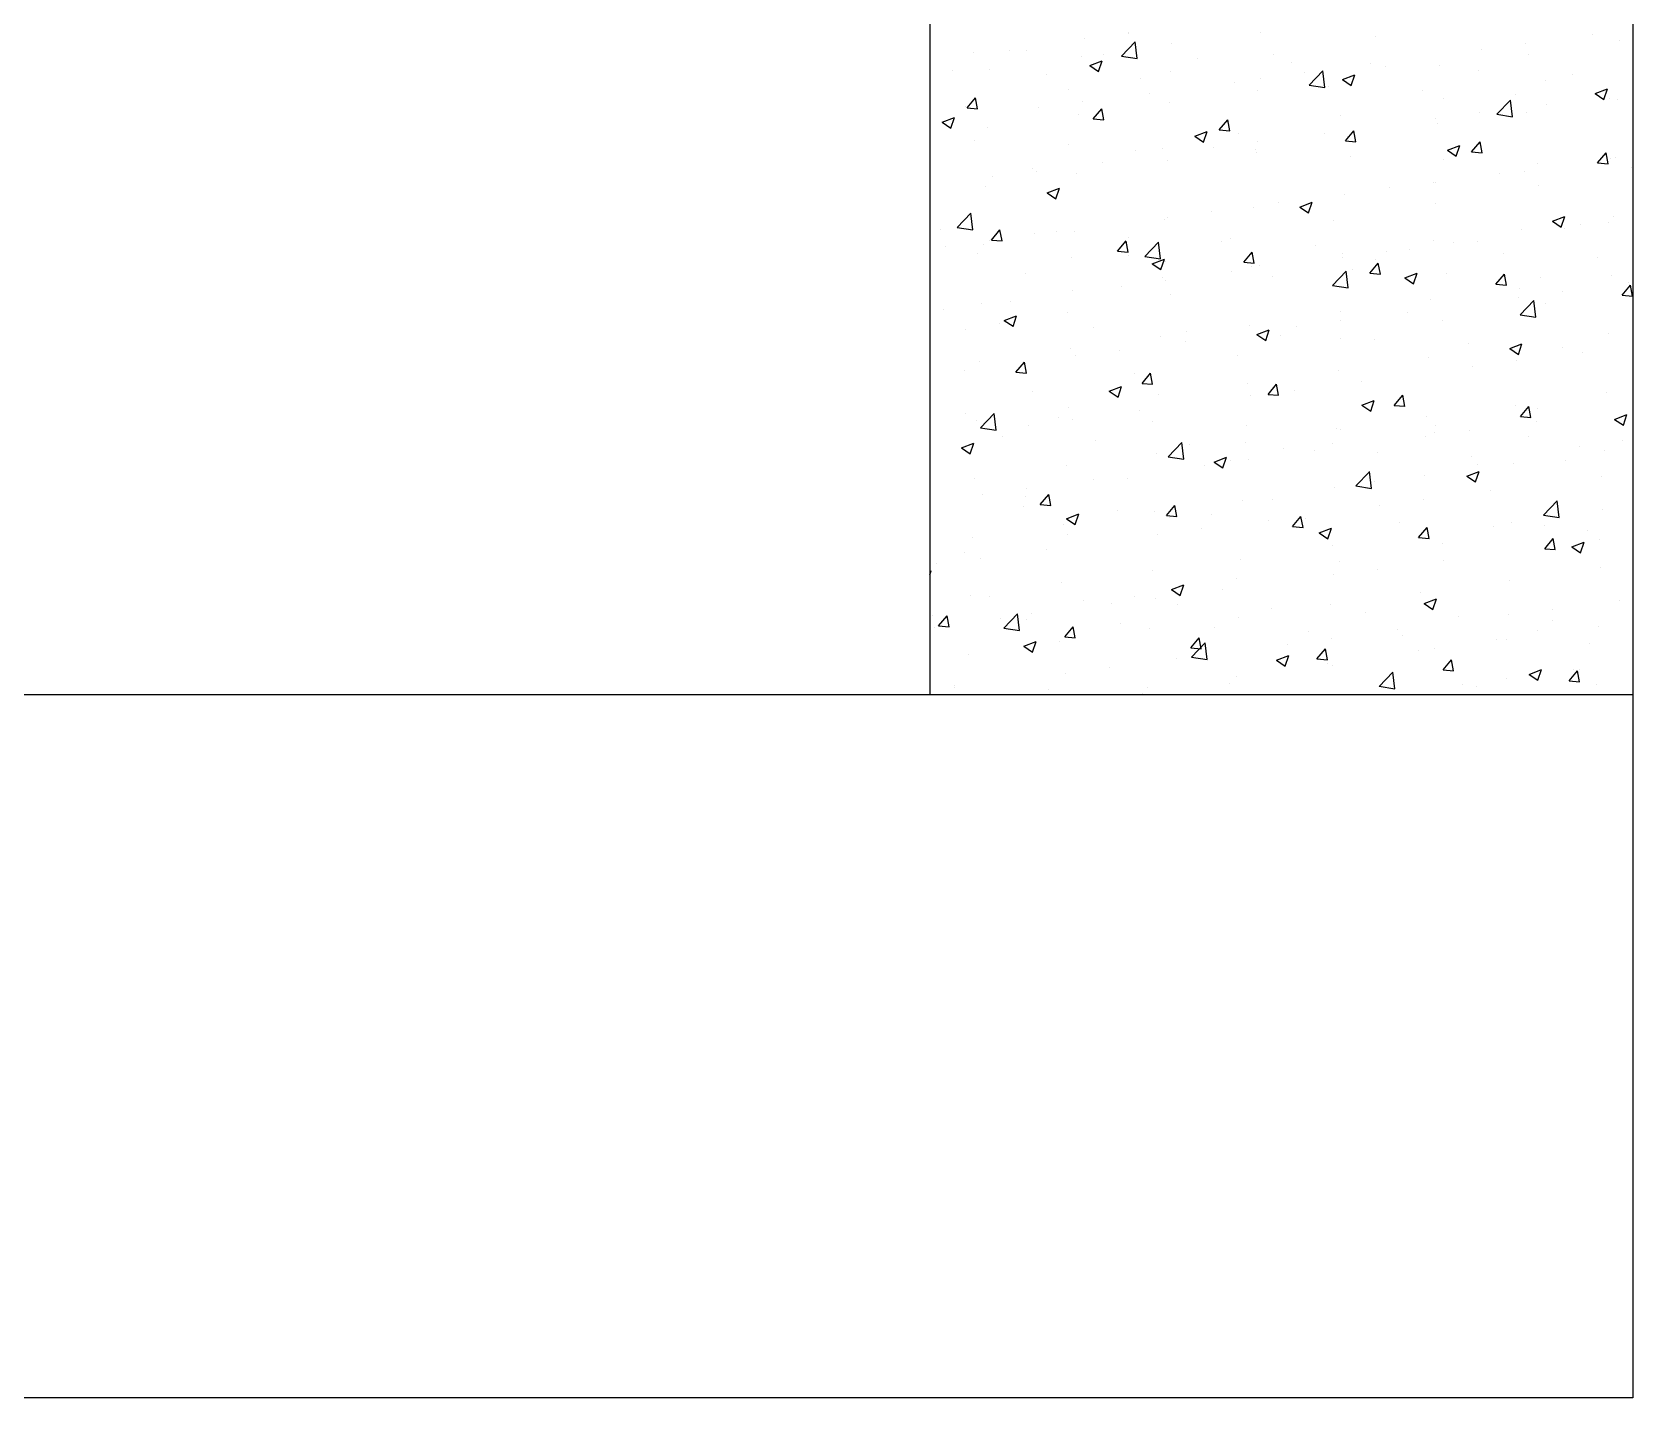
# Model space of a CAD drawing. Header units: millimetres. Extents: x 331487 to 517269, y 198509 to 399936.
# Drawn here: x 419694 to 420604, y 335211 to 335988 of the extents above; entities that cross this region are included whole.
import ezdxf

# ---------------------------------------------------------------- set-up
doc = ezdxf.new("R2010")
doc.units = ezdxf.units.MM
doc.header["$MEASUREMENT"] = 0
doc.layers.add('COLUMN', color=6, linetype='Continuous')

msp = doc.modelspace()

# ---------------------------------------------------------------- linework, layer by layer
at = {"layer": 'COLUMN'}
for p, q in [((420204.35, 340095.96), (420204.35, 335610.96)), ((420604.35, 339695.96), (420604.35, 335210.96)), ((420604.35, 335610.96), (410789.88, 335610.96)), ((420604.35, 335210.96), (411189.88, 335210.96))]:
    msp.add_line(p, q, dxfattribs=at)
at = {"layer": 'COLUMN', "color": 2, "linetype": 'Continuous'}
for p, q in [((420292.51, 335984.32), (420292.51, 335984.32)), ((420313.48, 335974.16), (420321.27, 335982.28)), ((420317.54, 335987.62), (420317.54, 335987.62)), ((420317.56, 335987.2), (420317.56, 335987.2)), ((420322.39, 335972.8), (420321.28, 335982.3)), ((420341.75, 335981.26), (420341.75, 335981.26)), ((420392.26, 335987.67), (420392.26, 335987.67)), ((420458.16, 335985.27), (420458.16, 335985.27)), ((420543.36, 335981.37), (420543.36, 335981.37)), ((420581.23, 335986.36), (420581.23, 335986.36)), ((420596.78, 335982.82), (420596.78, 335982.82)), ((420229.35, 335976.01), (420229.35, 335976.01)), ((420249.79, 335977.2), (420249.79, 335977.2)), ((420259.24, 335977.19), (420259.24, 335977.19)), ((420290.41, 335974.22), (420290.41, 335974.22)), ((420303.17, 335974.95), (420303.17, 335974.95)), ((420313.49, 335974.18), (420322.39, 335972.8)), ((420356.55, 335972.69), (420356.55, 335972.69)), ((420399.84, 335975.26), (420399.84, 335975.26)), ((420518.32, 335978.08), (420518.32, 335978.08)), ((420544.84, 335975.32), (420544.84, 335975.32)), ((420217.49, 335966.03), (420217.49, 335966.03)), ((420238.47, 335966.73), (420238.47, 335966.73)), ((420270.87, 335963.77), (420270.87, 335963.77)), ((420295.45, 335968.86), (420302.46, 335971.55)), ((420295.45, 335968.86), (420300.43, 335965.51)), ((420300.43, 335965.5), (420302.45, 335971.55)), ((420341.52, 335965.25), (420341.52, 335965.25)), ((420409.93, 335970.44), (420409.93, 335970.44)), ((420417.3, 335964.78), (420417.3, 335964.78)), ((420420.2, 335957.61), (420427.99, 335965.73)), ((420429.11, 335956.25), (420428, 335965.74)), ((420439.17, 335960.85), (420446.17, 335963.54)), ((420444.14, 335957.5), (420446.17, 335963.54)), ((420455.17, 335969.76), (420455.17, 335969.76)), ((420463.31, 335968.18), (420463.31, 335968.18)), ((420494.33, 335968.92), (420494.33, 335968.92)), ((420516.7, 335965.93), (420516.7, 335965.93)), ((420570.08, 335963.67), (420570.08, 335963.67)), ((420283.2, 335955.24), (420283.2, 335955.24)), ((420324.25, 335961.52), (420324.25, 335961.52)), ((420377.63, 335959.26), (420377.63, 335959.26)), ((420391.04, 335954.38), (420391.04, 335954.38)), ((420392.26, 335961.48), (420392.26, 335961.48)), ((420420.22, 335957.63), (420429.11, 335956.25)), ((420431.02, 335957.01), (420431.02, 335957.01)), ((420439.17, 335960.85), (420444.14, 335957.5)), ((420442.98, 335961.87), (420442.98, 335961.87)), ((420484.4, 335954.75), (420484.4, 335954.75)), ((420554.67, 335960.28), (420554.67, 335960.28)), ((420582.88, 335952.84), (420589.88, 335955.53)), ((420587.85, 335949.49), (420589.88, 335955.53)), ((420224.88, 335945.23), (420224.88, 335945.23)), ((420225.63, 335944.76), (420230.45, 335950.51)), ((420225.63, 335944.76), (420231.6, 335944.24)), ((420231.6, 335944.24), (420230.45, 335950.5)), ((420266.2, 335944.88), (420266.2, 335944.88)), ((420291.23, 335948.18), (420291.23, 335948.18)), ((420329.11, 335953.16), (420329.11, 335953.16)), ((420340.53, 335947.98), (420340.53, 335947.98)), ((420496.35, 335950.27), (420496.35, 335950.27)), ((420526.93, 335941.06), (420534.71, 335949.18)), ((420535.83, 335939.7), (420534.73, 335949.19)), ((420537.78, 335952.49), (420537.78, 335952.49)), ((420554.93, 335946.92), (420554.93, 335946.92)), ((420582.88, 335952.84), (420587.85, 335949.49)), ((420591.16, 335950.24), (420591.16, 335950.24)), ((420595.56, 335949.53), (420595.56, 335949.53)), ((420211.43, 335936.61), (420218.43, 335939.3)), ((420211.43, 335936.61), (420216.41, 335933.25)), ((420216.4, 335933.25), (420218.43, 335939.29)), ((420289.19, 335940.93), (420289.19, 335940.93)), ((420297.35, 335938.49), (420302.17, 335944.23)), ((420297.35, 335938.49), (420303.33, 335937.97)), ((420303.33, 335937.96), (420302.17, 335944.23)), ((420369.08, 335932.21), (420373.9, 335937.96)), ((420375.05, 335931.69), (420373.9, 335937.95)), ((420438.03, 335940.26), (420438.03, 335940.26)), ((420492.02, 335938.63), (420492.02, 335938.63)), ((420493.11, 335935.63), (420493.11, 335935.63)), ((420517.05, 335941.93), (420517.05, 335941.93)), ((420526.94, 335941.07), (420535.83, 335939.7)), ((420543.62, 335942.03), (420543.62, 335942.03)), ((420229.89, 335926.37), (420229.89, 335926.37)), ((420237.25, 335933.44), (420237.25, 335933.44)), ((420355.14, 335928.6), (420362.15, 335931.29)), ((420355.14, 335928.6), (420360.12, 335925.24)), ((420360.12, 335925.24), (420362.14, 335931.29)), ((420369.08, 335932.21), (420375.06, 335931.69)), ((420379.71, 335930.25), (420379.71, 335930.25)), ((420428.86, 335930.32), (420428.86, 335930.32)), ((420440.8, 335925.94), (420445.63, 335931.68)), ((420441.77, 335928.59), (420441.77, 335928.59)), ((420446.78, 335925.41), (420445.62, 335931.68)), ((420283.27, 335924.12), (420283.27, 335924.12)), ((420321.39, 335920.24), (420321.39, 335920.24)), ((420336.65, 335921.86), (420336.65, 335921.86)), ((420365.96, 335922.04), (420365.96, 335922.04)), ((420389.83, 335921.09), (420389.83, 335921.09)), ((420390.04, 335919.61), (420390.04, 335919.61)), ((420390.99, 335925.33), (420390.99, 335925.33)), ((420440.8, 335925.94), (420446.78, 335925.42)), ((420443.42, 335917.35), (420443.42, 335917.35)), ((420498.86, 335920.59), (420505.86, 335923.28)), ((420498.86, 335920.59), (420503.83, 335917.24)), ((420503.83, 335917.23), (420505.86, 335923.28)), ((420512.53, 335919.66), (420517.35, 335925.41)), ((420512.53, 335919.66), (420518.51, 335919.14)), ((420518.51, 335919.14), (420517.35, 335925.4)), ((420584.26, 335913.39), (420589.08, 335919.13)), ((420590.23, 335912.86), (420589.08, 335919.13)), ((420263.08, 335910.23), (420263.08, 335910.23)), ((420264.93, 335908.74), (420264.93, 335908.74)), ((420302.8, 335913.72), (420302.8, 335913.72)), ((420339.32, 335914.69), (420339.32, 335914.69)), ((420496.8, 335915.1), (420496.8, 335915.1)), ((420542.4, 335908.74), (420542.4, 335908.74)), ((420550.18, 335912.84), (420550.18, 335912.84)), ((420584.26, 335913.39), (420590.23, 335912.87)), ((420591.77, 335915.79), (420591.77, 335915.79)), ((420594.34, 335916.24), (420594.34, 335916.24)), ((420603.57, 335910.59), (420603.57, 335910.59)), ((420204.76, 335900.22), (420204.76, 335900.22)), ((420236.03, 335900.15), (420236.03, 335900.15)), ((420239.89, 335905.44), (420239.89, 335905.44)), ((420271.12, 335896.35), (420278.12, 335899.03)), ((420276.09, 335892.99), (420278.12, 335899.03)), ((420287.97, 335907.64), (420287.97, 335907.64)), ((420465.71, 335899.19), (420465.71, 335899.19)), ((420490.75, 335902.49), (420490.75, 335902.49)), ((420491.89, 335902.34), (420491.89, 335902.34)), ((420528.62, 335907.48), (420528.62, 335907.48)), ((420550.54, 335900.62), (420550.54, 335900.62)), ((420271.12, 335896.35), (420276.1, 335892.99)), ((420402.56, 335890.88), (420402.56, 335890.88)), ((420414.84, 335888.34), (420421.84, 335891.03)), ((420419.81, 335884.98), (420421.83, 335891.02)), ((420440.55, 335895.3), (420440.55, 335895.3)), ((420492.22, 335890.61), (420492.22, 335890.61)), ((420220.01, 335876.75), (420227.8, 335884.87)), ((420228.92, 335875.39), (420227.81, 335884.88)), ((420338.1, 335881.4), (420338.1, 335881.4)), ((420339.65, 335882.6), (420339.65, 335882.6)), ((420364.68, 335885.89), (420364.68, 335885.89)), ((420388.61, 335887.8), (420388.61, 335887.8)), ((420414.84, 335888.34), (420419.81, 335884.98)), ((420558.55, 335880.33), (420565.55, 335883.02)), ((420563.52, 335876.97), (420565.55, 335883.01)), ((420593.13, 335882.95), (420593.13, 335882.95)), ((420210.42, 335875.27), (420210.42, 335875.27)), ((420220.03, 335876.77), (420228.92, 335875.39)), ((420239.5, 335869.55), (420244.32, 335875.29)), ((420245.48, 335869.02), (420244.32, 335875.29)), ((420263.8, 335873.02), (420263.8, 335873.02)), ((420276.49, 335874.28), (420276.49, 335874.28)), ((420286.76, 335874.36), (420286.76, 335874.36)), ((420433.9, 335880.59), (420433.9, 335880.59)), ((420541.19, 335875.45), (420541.19, 335875.45)), ((420558.55, 335880.33), (420563.52, 335876.97)), ((420565.47, 335876.35), (420565.47, 335876.35)), ((420574.5, 335878.66), (420574.5, 335878.66)), ((420590.5, 335879.64), (420590.5, 335879.64)), ((420213.59, 335866), (420213.59, 335866)), ((420234.82, 335866.86), (420234.82, 335866.86)), ((420238.62, 335869.3), (420238.62, 335869.3)), ((420239.5, 335869.55), (420245.48, 335869.02)), ((420311.23, 335863.27), (420316.05, 335869.02)), ((420311.23, 335863.27), (420317.21, 335862.75)), ((420317.2, 335862.74), (420316.05, 335869.01)), ((420317.18, 335870.76), (420317.18, 335870.76)), ((420326.74, 335860.2), (420334.52, 335868.32)), ((420335.64, 335858.84), (420334.54, 335868.33)), ((420370.56, 335868.51), (420370.56, 335868.51)), ((420375.58, 335870.58), (420375.58, 335870.58)), ((420382.95, 335857), (420387.77, 335862.74)), ((420388.93, 335856.47), (420387.77, 335862.73)), ((420423.95, 335866.25), (420423.95, 335866.25)), ((420464.44, 335863.05), (420464.44, 335863.05)), ((420477.33, 335864), (420477.33, 335864)), ((420490.68, 335869.05), (420490.68, 335869.05)), ((420502.31, 335868.03), (420502.31, 335868.03)), ((420516.18, 335868.65), (420516.18, 335868.65)), ((420231.5, 335861.84), (420231.5, 335861.84)), ((420284.88, 335859.59), (420284.88, 335859.59)), ((420317.27, 335860.57), (420317.27, 335860.57)), ((420326.75, 335860.21), (420335.64, 335858.84)), ((420330.81, 335856.08), (420337.82, 335858.77)), ((420330.81, 335856.08), (420335.79, 335852.73)), ((420335.78, 335852.73), (420337.81, 335858.77)), ((420338.27, 335857.33), (420338.27, 335857.33)), ((420382.95, 335857), (420388.93, 335856.47)), ((420387.4, 335854.51), (420387.4, 335854.51)), ((420391.65, 335855.08), (420391.65, 335855.08)), ((420439.33, 335862.01), (420439.33, 335862.01)), ((420439.4, 335859.75), (420439.4, 335859.75)), ((420454.68, 335850.72), (420459.5, 335856.47)), ((420457.86, 335858.64), (420457.86, 335858.64)), ((420460.66, 335850.19), (420459.5, 335856.46)), ((420530.71, 335861.74), (420530.71, 335861.74)), ((420584.09, 335859.49), (420584.09, 335859.49)), ((420258.95, 335850.56), (420258.95, 335850.56)), ((420336.89, 335848.11), (420336.89, 335848.11)), ((420338.38, 335846.45), (420338.38, 335846.45)), ((420376.25, 335851.44), (420376.25, 335851.44)), ((420399.55, 335848.63), (420399.55, 335848.63)), ((420433.46, 335843.65), (420441.25, 335851.77)), ((420442.37, 335842.28), (420441.26, 335851.78)), ((420445.03, 335852.82), (420445.03, 335852.82)), ((420454.68, 335850.72), (420460.66, 335850.2)), ((420474.53, 335848.08), (420481.53, 335850.76)), ((420474.53, 335848.08), (420479.5, 335844.72)), ((420479.5, 335844.72), (420481.53, 335850.76)), ((420498.41, 335850.56), (420498.41, 335850.56)), ((420526.41, 335844.44), (420531.23, 335850.19)), ((420526.41, 335844.44), (420532.38, 335843.92)), ((420532.38, 335843.92), (420531.23, 335850.18)), ((420551.8, 335848.31), (420551.8, 335848.31)), ((420591.91, 335849.66), (420591.91, 335849.66)), ((420602.07, 335845.19), (420602.07, 335845.19)), ((420285.54, 335841.07), (420285.54, 335841.07)), ((420313.34, 335843.16), (420313.34, 335843.16)), ((420341.23, 335838.62), (420341.23, 335838.62)), ((420433.47, 335843.66), (420442.37, 335842.28)), ((420489.46, 335835.76), (420489.46, 335835.76)), ((420539.16, 335836.91), (420539.16, 335836.91)), ((420539.97, 335842.16), (420539.97, 335842.16)), ((420540.18, 335827.1), (420547.97, 335835.21)), ((420549.09, 335825.73), (420547.99, 335835.23)), ((420564.19, 335840.2), (420564.19, 335840.2)), ((420598.13, 335838.17), (420602.95, 335843.91)), ((420598.13, 335838.17), (420604.11, 335837.65)), ((420604.11, 335837.64), (420602.95, 335843.91)), ((420212.31, 335829.86), (420212.31, 335829.86)), ((420233.6, 335833.57), (420233.6, 335833.57)), ((420246.79, 335823.83), (420253.79, 335826.52)), ((420250.19, 335834.84), (420250.19, 335834.84)), ((420251.76, 335820.47), (420253.79, 335826.52)), ((420282.91, 335828.61), (420282.91, 335828.61)), ((420438.12, 335828.72), (420438.12, 335828.72)), ((420476, 335828.59), (420476, 335828.59)), ((420540.2, 335827.11), (420549.09, 335825.73)), ((420554.37, 335833.65), (420554.37, 335833.65)), ((420224.59, 335818.6), (420224.59, 335818.6)), ((420243.9, 335822.19), (420243.9, 335822.19)), ((420246.79, 335823.83), (420251.77, 335820.48)), ((420297.29, 335819.93), (420297.29, 335819.93)), ((420350.67, 335817.68), (420350.67, 335817.68)), ((420386.18, 335821.22), (420386.18, 335821.22)), ((420390.5, 335815.82), (420397.51, 335818.51)), ((420395.48, 335812.47), (420397.5, 335818.51)), ((420413.1, 335820.31), (420413.1, 335820.31)), ((420438.13, 335823.61), (420438.13, 335823.61)), ((420496.06, 335823.64), (420496.06, 335823.64)), ((420335.67, 335814.82), (420335.67, 335814.82)), ((420349.94, 335812), (420349.94, 335812)), ((420390.5, 335815.82), (420395.48, 335812.47)), ((420404.05, 335815.42), (420404.05, 335815.42)), ((420437.74, 335813.63), (420437.74, 335813.63)), ((420457.43, 335813.17), (420457.43, 335813.17)), ((420510.82, 335810.91), (420510.82, 335810.91)), ((420534.22, 335807.81), (420541.22, 335810.5)), ((420534.22, 335807.81), (420539.19, 335804.46)), ((420538.76, 335808.87), (420538.76, 335808.87)), ((420539.19, 335804.46), (420541.22, 335810.5)), ((420564.2, 335808.65), (420564.2, 335808.65)), ((420590.7, 335816.37), (420590.7, 335816.37)), ((420232.39, 335800.28), (420232.39, 335800.28)), ((420253.38, 335794.33), (420258.2, 335800.07)), ((420259.35, 335793.8), (420258.2, 335800.07)), ((420284.33, 335807.78), (420284.33, 335807.78)), ((420287.03, 335803.71), (420287.03, 335803.71)), ((420312.07, 335807.01), (420312.07, 335807.01)), ((420379.42, 335803.62), (420379.42, 335803.62)), ((420488.25, 335802.47), (420488.25, 335802.47)), ((420537.89, 335800.76), (420537.89, 335800.76)), ((420575.76, 335805.75), (420575.76, 335805.75)), ((420223.88, 335795.4), (420223.88, 335795.4)), ((420253.38, 335794.33), (420259.35, 335793.8)), ((420321.1, 335793.61), (420321.1, 335793.61)), ((420325.1, 335788.05), (420329.92, 335793.8)), ((420331.08, 335787.52), (420329.92, 335793.79)), ((420436.9, 335795.43), (420436.9, 335795.43)), ((420512.85, 335797.47), (420512.85, 335797.47)), ((420262.78, 335783.6), (420262.78, 335783.6)), ((420306.48, 335783.57), (420313.48, 335786.26)), ((420306.48, 335783.57), (420311.46, 335780.21)), ((420311.45, 335780.21), (420313.48, 335786.26)), ((420325.1, 335788.05), (420331.08, 335787.53)), ((420334.45, 335781.53), (420334.45, 335781.53)), ((420384.96, 335787.93), (420384.96, 335787.93)), ((420386.79, 335780.87), (420386.79, 335780.87)), ((420396.83, 335781.78), (420401.65, 335787.52)), ((420396.83, 335781.78), (420402.81, 335781.25)), ((420402.8, 335781.25), (420401.65, 335787.52)), ((420411.82, 335784.17), (420411.82, 335784.17)), ((420449.7, 335789.15), (420449.7, 335789.15)), ((420468.55, 335775.5), (420473.38, 335781.25)), ((420474.53, 335774.97), (420473.37, 335781.24)), ((420589.48, 335783.08), (420589.48, 335783.08)), ((420204.46, 335773.59), (420204.46, 335773.59)), ((420283.11, 335774.49), (420283.11, 335774.49)), ((420323.64, 335772.56), (420323.64, 335772.56)), ((420450.19, 335775.56), (420457.2, 335778.25)), ((420450.19, 335775.56), (420455.17, 335772.21)), ((420455.17, 335772.2), (420457.19, 335778.25)), ((420468.56, 335775.5), (420474.53, 335774.98)), ((420537.54, 335775.58), (420537.54, 335775.58)), ((420540.28, 335769.23), (420545.1, 335774.97)), ((420546.26, 335768.7), (420545.1, 335774.97)), ((420550.25, 335773.99), (420550.25, 335773.99)), ((420224.43, 335771.09), (420224.43, 335771.09)), ((420231.17, 335766.99), (420231.17, 335766.99)), ((420233.27, 335762.79), (420241.06, 335770.91)), ((420233.28, 335762.8), (420242.18, 335761.42)), ((420242.18, 335761.42), (420241.07, 335770.92)), ((420260.73, 335764.27), (420260.73, 335764.27)), ((420277.81, 335768.83), (420277.81, 335768.83)), ((420285.76, 335767.57), (420285.76, 335767.57)), ((420331.2, 335766.58), (420331.2, 335766.58)), ((420384.58, 335764.32), (420384.58, 335764.32)), ((420487.03, 335769.18), (420487.03, 335769.18)), ((420491.93, 335763.98), (420491.93, 335763.98)), ((420540.28, 335769.23), (420546.26, 335768.7)), ((420549.45, 335766.31), (420549.45, 335766.31)), ((420593.91, 335767.55), (420600.91, 335770.24)), ((420593.91, 335767.55), (420598.88, 335764.2)), ((420598.88, 335764.19), (420600.91, 335770.24)), ((420222.46, 335751.32), (420229.46, 335754)), ((420227.43, 335747.96), (420229.46, 335754)), ((420245.52, 335757.66), (420245.52, 335757.66)), ((420298.9, 335755.4), (420298.9, 335755.4)), ((420339.99, 335746.24), (420347.78, 335754.35)), ((420348.9, 335744.87), (420347.8, 335754.37)), ((420383.75, 335754.64), (420383.75, 335754.64)), ((420433.61, 335753.97), (420433.61, 335753.97)), ((420435.69, 335762.14), (420435.69, 335762.14)), ((420437.96, 335762.07), (420437.96, 335762.07)), ((420486.55, 335758.03), (420486.55, 335758.03)), ((420491.34, 335759.81), (420491.34, 335759.81)), ((420511.58, 335761.32), (420511.58, 335761.32)), ((420544.72, 335757.56), (420544.72, 335757.56)), ((420598.11, 335755.3), (420598.11, 335755.3)), ((420222.46, 335751.32), (420227.43, 335747.96)), ((420333.24, 335748.24), (420333.24, 335748.24)), ((420340.01, 335746.25), (420348.9, 335744.87)), ((420352.28, 335753.14), (420352.28, 335753.14)), ((420366.17, 335743.31), (420373.17, 335746)), ((420371.14, 335739.95), (420373.17, 335745.99)), ((420385.52, 335744.72), (420385.52, 335744.72)), ((420405.66, 335750.89), (420405.66, 335750.89)), ((420423.39, 335749.71), (420423.39, 335749.71)), ((420459.04, 335748.63), (420459.04, 335748.63)), ((420512.43, 335746.38), (420512.43, 335746.38)), ((420565.81, 335744.12), (420565.81, 335744.12)), ((420574.21, 335752.03), (420574.21, 335752.03)), ((420588.26, 335749.79), (420588.26, 335749.79)), ((420281.89, 335741.2), (420281.89, 335741.2)), ((420360.48, 335741.43), (420360.48, 335741.43)), ((420366.17, 335743.31), (420371.15, 335739.95)), ((420375.29, 335743.96), (420375.29, 335743.96)), ((420446.72, 335729.68), (420454.51, 335737.8)), ((420455.63, 335728.32), (420454.52, 335737.82)), ((420485.81, 335735.89), (420485.81, 335735.89)), ((420509.89, 335735.3), (420516.89, 335737.99)), ((420509.89, 335735.3), (420514.86, 335731.94)), ((420514.86, 335731.94), (420516.88, 335737.98)), ((420515.89, 335742.02), (420515.89, 335742.02)), ((420536.32, 335742.29), (420536.32, 335742.29)), ((420586.3, 335735.18), (420586.3, 335735.18)), ((420229.95, 335733.7), (420229.95, 335733.7)), ((420259.46, 335728.13), (420259.46, 335728.13)), ((420297.33, 335733.11), (420297.33, 335733.11)), ((420316.97, 335733.94), (420316.97, 335733.94)), ((420434.47, 335728.85), (420434.47, 335728.85)), ((420446.73, 335729.7), (420455.63, 335728.32)), ((420457.57, 335732.01), (420457.57, 335732.01)), ((420523.15, 335726.87), (420523.15, 335726.87)), ((420204.54, 335720.26), (420204.54, 335720.26)), ((420234.42, 335724.83), (420234.42, 335724.83)), ((420257.92, 335718), (420257.92, 335718)), ((420258.65, 335723.93), (420258.65, 335723.93)), ((420267.25, 335719.11), (420272.07, 335724.85)), ((420267.25, 335719.11), (420273.23, 335718.58)), ((420273.23, 335718.58), (420272.07, 335724.85)), ((420338.98, 335712.83), (420343.8, 335718.58)), ((420344.95, 335712.3), (420343.8, 335718.57)), ((420382.53, 335721.35), (420382.53, 335721.35)), ((420399.25, 335722), (420399.25, 335722)), ((420460.24, 335718.58), (420460.24, 335718.58)), ((420485.27, 335721.88), (420485.27, 335721.88)), ((420553.44, 335713.13), (420561.23, 335721.25)), ((420562.35, 335711.77), (420561.24, 335721.26)), ((420280.68, 335707.91), (420280.68, 335707.91)), ((420282.15, 335711.05), (420289.15, 335713.74)), ((420282.15, 335711.05), (420287.12, 335707.7)), ((420287.12, 335707.7), (420289.15, 335713.74)), ((420311.3, 335715.75), (420311.3, 335715.75)), ((420332.02, 335714.95), (420332.02, 335714.95)), ((420338.98, 335712.83), (420344.96, 335712.31)), ((420340.93, 335711.99), (420340.93, 335711.99)), ((420364.68, 335713.49), (420364.68, 335713.49)), ((420397.08, 335710.27), (420397.08, 335710.27)), ((420410.7, 335706.56), (420415.52, 335712.3)), ((420416.68, 335706.03), (420415.52, 335712.3)), ((420418.06, 335711.24), (420418.06, 335711.24)), ((420471.45, 335708.98), (420471.45, 335708.98)), ((420535.11, 335709), (420535.11, 335709)), ((420553.46, 335713.15), (420562.35, 335711.77)), ((420587.05, 335716.5), (420587.05, 335716.5)), ((420228.74, 335700.41), (420228.74, 335700.41)), ((420282.61, 335701.98), (420282.61, 335701.98)), ((420334.18, 335701.99), (420334.18, 335701.99)), ((420359.21, 335705.28), (420359.21, 335705.28)), ((420410.7, 335706.56), (420416.68, 335706.03)), ((420425.86, 335703.05), (420432.86, 335705.73)), ((420425.86, 335703.05), (420430.84, 335699.69)), ((420430.83, 335699.69), (420432.86, 335705.73)), ((420482.43, 335700.28), (420487.25, 335706.03)), ((420482.43, 335700.28), (420488.41, 335699.76)), ((420484.6, 335702.6), (420484.6, 335702.6)), ((420488.41, 335699.75), (420487.25, 335706.02)), ((420524.83, 335706.72), (420524.83, 335706.72)), ((420554.08, 335707.02), (420554.08, 335707.02)), ((420554.16, 335694.01), (420558.98, 335699.75)), ((420560.13, 335693.48), (420558.98, 335699.75)), ((420578.21, 335704.47), (420578.21, 335704.47)), ((420585.03, 335699.03), (420585.03, 335699.03)), ((420224.29, 335691.97), (420224.29, 335691.97)), ((420271.02, 335693.67), (420271.02, 335693.67)), ((420433.25, 335695.56), (420433.25, 335695.56)), ((420495.76, 335697.01), (420495.76, 335697.01)), ((420554.16, 335694.01), (420560.13, 335693.48)), ((420559.99, 335695.74), (420559.99, 335695.74)), ((420569.58, 335695.04), (420576.58, 335697.72)), ((420569.58, 335695.04), (420574.55, 335691.68)), ((420574.55, 335691.68), (420576.57, 335697.72)), ((420204.35, 335681.19), (420205.13, 335681.49)), ((420204.35, 335679.17), (420205.13, 335681.49)), ((420208.11, 335685.39), (420208.11, 335685.39)), ((420233.15, 335688.69), (420233.15, 335688.69)), ((420330.81, 335681.66), (420330.81, 335681.66)), ((420381.32, 335688.06), (420381.32, 335688.06)), ((420437.44, 335687), (420437.44, 335687)), ((420458.97, 335682.44), (420458.97, 335682.44)), ((420496.84, 335687.42), (420496.84, 335687.42)), ((420585.83, 335683.21), (420585.83, 335683.21)), ((420279.46, 335674.62), (420279.46, 335674.62)), ((420341.84, 335670.79), (420348.84, 335673.48)), ((420346.81, 335667.44), (420348.84, 335673.48)), ((420379.12, 335676.99), (420379.12, 335676.99)), ((420433.93, 335679.14), (420433.93, 335679.14)), ((420533.89, 335675.71), (420533.89, 335675.71)), ((420227.52, 335667.12), (420227.52, 335667.12)), ((420238.44, 335666.9), (420238.44, 335666.9)), ((420291.83, 335664.65), (420291.83, 335664.65)), ((420307.87, 335662.55), (420307.87, 335662.55)), ((420320.8, 335666.98), (420320.8, 335666.98)), ((420332.9, 335665.84), (420332.9, 335665.84)), ((420341.84, 335670.79), (420346.82, 335667.44)), ((420345.21, 335662.39), (420345.21, 335662.39)), ((420370.78, 335670.83), (420370.78, 335670.83)), ((420432.04, 335662.27), (420432.04, 335662.27)), ((420483.38, 335669.31), (420483.38, 335669.31)), ((420485.55, 335662.78), (420492.56, 335665.47)), ((420485.55, 335662.78), (420490.53, 335659.43)), ((420490.53, 335659.43), (420492.55, 335665.47)), ((420596.59, 335664.58), (420596.59, 335664.58)), ((420206.15, 335655.73), (420206.15, 335655.73)), ((420209.4, 335650.16), (420214.22, 335655.91)), ((420215.38, 335649.63), (420214.22, 335655.9)), ((420244.71, 335654.23), (420244.71, 335654.23)), ((420246.53, 335648.82), (420254.32, 335656.94)), ((420255.44, 335647.46), (420254.33, 335656.96)), ((420259.53, 335653.47), (420259.53, 335653.47)), ((420262.49, 335656.97), (420262.49, 335656.97)), ((420380.1, 335654.77), (420380.1, 335654.77)), ((420398.59, 335660.14), (420398.59, 335660.14)), ((420451.97, 335657.88), (420451.97, 335657.88)), ((420505.36, 335655.62), (420505.36, 335655.62)), ((420533.69, 335656.3), (420533.69, 335656.3)), ((420558.72, 335659.59), (420558.72, 335659.59)), ((420558.74, 335653.37), (420558.74, 335653.37)), ((420206.84, 335649.25), (420206.84, 335649.25)), ((420209.4, 335650.16), (420215.38, 335649.64)), ((420246.54, 335648.84), (420255.43, 335647.46)), ((420281.13, 335643.89), (420285.95, 335649.63)), ((420281.13, 335643.89), (420287.1, 335643.37)), ((420287.1, 335643.36), (420285.95, 335649.63)), ((420312.91, 335651.21), (420312.91, 335651.21)), ((420329.59, 335648.37), (420329.59, 335648.37)), ((420366.29, 335648.96), (420366.29, 335648.96)), ((420419.68, 335646.7), (420419.68, 335646.7)), ((420470.53, 335647.98), (420470.53, 335647.98)), ((420473.06, 335644.45), (420473.06, 335644.45)), ((420549.95, 335647.36), (420549.95, 335647.36)), ((420584.62, 335649.92), (420584.62, 335649.92)), ((420257.82, 335638.54), (420264.82, 335641.23)), ((420257.82, 335638.54), (420262.79, 335635.18)), ((420262.79, 335635.18), (420264.82, 335641.23)), ((420278.25, 335641.33), (420278.25, 335641.33)), ((420352.85, 335637.61), (420357.67, 335643.36)), ((420352.85, 335637.61), (420358.83, 335637.09)), ((420353.25, 335632.27), (420361.04, 335640.39)), ((420358.83, 335637.08), (420357.67, 335643.35)), ((420362.16, 335630.91), (420361.05, 335640.4)), ((420407.62, 335639.7), (420407.62, 335639.7)), ((420424.58, 335631.34), (420429.4, 335637.08)), ((420430.55, 335630.81), (420429.4, 335637.08)), ((420432.66, 335643), (420432.66, 335643)), ((420482.17, 335636.02), (420482.17, 335636.02)), ((420491.63, 335637.35), (420491.63, 335637.35)), ((420526.44, 335642.19), (420526.44, 335642.19)), ((420532.68, 335642.42), (420532.68, 335642.42)), ((420579.82, 335639.94), (420579.82, 335639.94)), ((420226.31, 335633.83), (420226.31, 335633.83)), ((420306.6, 335626.4), (420306.6, 335626.4)), ((420344.47, 335631.39), (420344.47, 335631.39)), ((420353.27, 335632.29), (420362.16, 335630.91)), ((420401.53, 335630.53), (420408.53, 335633.22)), ((420401.53, 335630.53), (420406.51, 335627.18)), ((420406.5, 335627.17), (420408.53, 335633.22)), ((420424.58, 335631.34), (420430.56, 335630.81)), ((420430.82, 335628.98), (420430.82, 335628.98)), ((420433.31, 335627.34), (420433.31, 335627.34)), ((420496.31, 335625.06), (420501.13, 335630.81)), ((420502.28, 335624.53), (420501.12, 335630.8)), ((420281.56, 335623.11), (420281.56, 335623.11)), ((420374.99, 335617.33), (420374.99, 335617.33)), ((420378.88, 335621.48), (420378.88, 335621.48)), ((420459.98, 335615.72), (420467.76, 335623.84)), ((420468.88, 335614.36), (420467.78, 335623.85)), ((420496.31, 335625.06), (420502.28, 335624.54)), ((420507.38, 335616.86), (420507.38, 335616.86)), ((420532.41, 335620.15), (420532.41, 335620.15)), ((420545.24, 335622.52), (420552.25, 335625.21)), ((420545.24, 335622.52), (420550.22, 335619.17)), ((420550.22, 335619.16), (420552.24, 335625.21)), ((420568.03, 335618.79), (420572.85, 335624.53)), ((420568.03, 335618.79), (420574.01, 335618.26)), ((420570.29, 335625.14), (420570.29, 335625.14)), ((420574.01, 335618.26), (420572.85, 335624.53)), ((420573.91, 335625.4), (420573.91, 335625.4)), ((420583.4, 335616.63), (420583.4, 335616.63)), ((420218.41, 335614.79), (420218.41, 335614.79)), ((420218.55, 335616.07), (420218.55, 335616.07)), ((420271.93, 335613.82), (420271.93, 335613.82)), ((420325.31, 335611.56), (420325.31, 335611.56)), ((420328.37, 335615.08), (420328.37, 335615.08)), ((420459.99, 335615.74), (420468.88, 335614.36)), ((420515.59, 335615.39), (420515.59, 335615.39))]:
    msp.add_line(p, q, dxfattribs=at)

doc.saveas('drawing.dxf')
